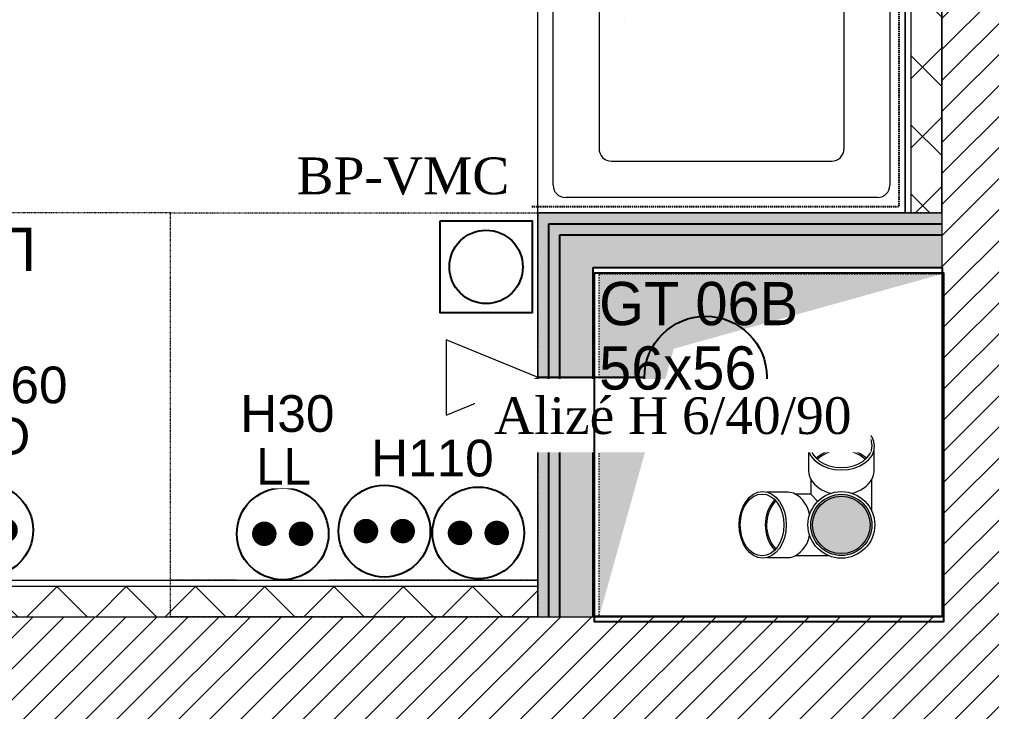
# Model space of a CAD drawing. Header units: centimetres. Extents: x 2191 to 12545, y -680 to 18662.
# Drawn here: x 8261 to 8419.8, y 8063.9 to 8177 of the extents above; entities that cross this region are included whole.
import ezdxf

# ---------------------------------------------------------------- set-up
doc = ezdxf.new("R2010")
doc.units = ezdxf.units.CM
for name, pattern in [('ISO-03', [1.5, 0.6, -0.9]), ('Style de ligne -11', [0.347222, 0.20828, -0.138942]), ('Style de ligne -13', [0.147638, 0.098425, -0.049213]), ('Style de ligne -5', [0.20828, 0.069425, -0.138855]), ('VW-01', [0.41656, 0.20828, -0.20828])]:
    doc.linetypes.add(name, pattern=pattern)
for name, color, linetype in [('B faience', 252, 'Style de ligne -11'), ('B GÈnÈral_Hatch', 252, 'Continuous'), ('B Général', 252, 'Continuous'), ('C ANNOTATIONS-textes-numérotation gaine', 252, 'ISO-03'), ('D SURFACES-shab', 252, 'Continuous'), ('F REMPLISSAGE-vert clair', 252, 'Continuous'), ('F REMPLISSAGE-vert foncé', 252, 'Continuous'), ('prlm-EAU-CHU', 42, 'Continuous'), ('prlm-EAU-EUEV', 25, 'Continuous'), ('prlm-GT', 242, 'Continuous'), ('prlm-VMC', 93, 'Continuous')]:
    doc.layers.add(name, color=color, linetype=linetype)
for name, color, linetype, lineweight in [('F REMPLISSAGE-vert clair_Hatch', 7, 'Continuous', 5), ('F REMPLISSAGE-vert foncÈ_Hatch', 7, 'Continuous', 5), ('prlm-ELEC-CFO', 1, 'Continuous', 25)]:
    doc.layers.add(name, color=color, linetype=linetype, lineweight=lineweight)
doc.styles.add('Arial', font='arial.ttf')
doc.styles.add('Eurostile', font='Eurosti.TTF')
doc.styles.add('prlm-elec-cfo', font='comic.ttf', dxfattribs={"height": 12})
doc.styles.add('prlm-vmc', font='pala.ttf', dxfattribs={"height": 14})
pattern_1 = [(45, (-631.1073, 4809.0284), (2.4253472, -2.6458333), [])]

# ---------------------------------------------------------------- blocks, each defined once
blk = doc.blocks.new('Groupe-151-1')
at = {"layer": 'B Général', "color": 7, "linetype": 'VW-01', "lineweight": 5, "flags": 128}
blk.add_lwpolyline([(8986.8, 3326.39), (9042.8, 3326.39), (9042.8, 3270.39), (8986.8, 3270.39)], close=True, dxfattribs=at)
at = {"layer": 'C ANNOTATIONS-textes-numérotation gaine', "color": 7, "insert": (8986.8, 3325.09), "char_height": 7.059, "width": 56.9358, "attachment_point": 1, "line_spacing_factor": 0.894142, "style": 'Eurostile'}
blk.add_mtext('GT 06B\\P56x56', dxfattribs=at)
blk = doc.blocks.new('xi.bp-vmc-cui')
at = {"layer": 'prlm-VMC', "color": 0, "linetype": 'ByBlock', "lineweight": -2, "flags": 128}
blk.add_lwpolyline([(-7.5, 7.5), (7.5, 7.5), (7.5, -7.5), (-7.5, -7.5)], close=True, dxfattribs=at)
at = {"layer": 'prlm-VMC', "color": 0, "linetype": 'ByBlock', "lineweight": -2}
blk.add_circle((0, 0), 6, dxfattribs=at)
blk = doc.blocks.new('xi.eu')
at = {"layer": 'prlm-EAU-EUEV', "linetype": 'ByBlock', "lineweight": -2}
h = blk.add_hatch(color=0, dxfattribs=at)
edge = h.paths.add_edge_path()
edge.add_arc((0, 0), 5, 0, 360)
at = {"layer": 'prlm-EAU-EUEV', "color": 0, "linetype": 'ByBlock', "lineweight": 5}
blk.add_circle((0, 0), 5, dxfattribs=at)
blk = doc.blocks.new('xi.cee3')
at = {"layer": 'prlm-EAU-CHU', "color": 0, "lineweight": 13}
for p, q in [((-5.34, 12.09), (-5.34, 8.77)), ((5.34, 8.77), (5.34, 12.09)), ((-5, 7.43), (-5, 2.17)), ((5, 5), (5, 7.43)), ((5, 5), (3.85, 3.85)), ((7.43, 5), (5, 5)), ((12.09, 5.34), (8.77, 5.34)), ((2.17, -5), (7.43, -5)), ((8.77, -5.34), (12.09, -5.34))]:
    blk.add_line(p, q, dxfattribs=at)
for radius in [5.45, 4.69]:
    blk.add_circle((0, 0), radius, dxfattribs=at)
for centre, radius, start, end in [((0, 6.15), 6.29, 48.8644, 131.1356), ((0, 6.35), 5.87, 47.8311, 131.8233), ((-2.66, 8.75), 2.68, 180.4039, 207.2524), ((2.66, 8.75), 2.68, 332.7476, 359.5961), ((-0.74, 10.12), 5.03, 211.1457, 259.1022), ((0.74, 10.12), 5.03, 280.8978, 328.8543), ((10.12, 0.74), 5.03, 121.1457, 169.1022), ((8.75, 2.66), 2.68, 90.4039, 117.2524), ((6.35, 0), 5.87, 318.1767, 42.1689), ((6.15, 0), 6.29, 318.8644, 41.1356), ((10.12, -0.74), 5.03, 190.8978, 238.8543), ((8.75, -2.66), 2.68, 242.7476, 269.5961)]:
    blk.add_arc(centre, radius, start, end, dxfattribs=at)
for centre, major_axis, ratio in [((0, 12.84), (5.44, 0), 0.708306), ((0, 12.94), (5.05, 0), 0.707331)]:
    blk.add_ellipse(centre, major_axis=major_axis, ratio=ratio, dxfattribs=at)
at = {"layer": 'prlm-EAU-CHU', "color": 0, "lineweight": 13, "extrusion": (0, 0, -1)}
for centre, major_axis, ratio in [((12.84, 0), (0, 5.44), 0.708306), ((12.94, 0), (0, 5.05), 0.707331)]:
    blk.add_ellipse(centre, major_axis=major_axis, ratio=ratio, dxfattribs=at)
blk = doc.blocks.new('xi.be')
at = {"layer": 'prlm-VMC', "color": 0, "linetype": 'ByBlock', "lineweight": 5, "flags": 128}
blk.add_lwpolyline([(-6.17, -15), (6.17, -15), (0, 0)], close=True, dxfattribs=at)
at = {"layer": 'prlm-VMC', "color": 0, "linetype": 'ByBlock', "lineweight": 5}
blk.add_solid([(0, -1), (5.17, -14), (-5.17, -14), (0, -1)], dxfattribs=at)
blk = doc.blocks.new('xi.PCHT')
at = {"color": 0, "lineweight": 5}
blk.add_wipeout([(-7.5, -7.5), (7.5, -7.5), (7.5, 7.5), (-7.5, 7.5)], dxfattribs=at).dxf.layer = 'prlm-ELEC-CFO'
at = {"layer": 'prlm-ELEC-CFO', "color": 0, "linetype": 'ByBlock', "lineweight": 5, "const_width": 2}
for points in [[(-4, 0, 1), (-2, 0, 1)], [(2, 0, 1), (4, 0, 1)]]:
    blk.add_lwpolyline(points, format="xyb", close=True, dxfattribs=at)
at = {"layer": 'prlm-ELEC-CFO', "color": 0, "linetype": 'ByBlock', "lineweight": -2}
blk.add_circle((0, 0), 7.5, dxfattribs=at)
blk = doc.blocks.new('xi.LL')
at = {"color": 0, "lineweight": 5}
blk.add_wipeout([(-7.5, -7.5), (7.5, -7.5), (7.5, 7.5), (-7.5, 7.5)], dxfattribs=at).dxf.layer = 'prlm-ELEC-CFO'
at = {"layer": 'prlm-ELEC-CFO', "color": 0, "linetype": 'ByBlock', "lineweight": 5, "const_width": 2}
for points in [[(-4, 0, 1), (-2, 0, 1)], [(2, 0, 1), (4, 0, 1)]]:
    blk.add_lwpolyline(points, format="xyb", close=True, dxfattribs=at)
at = {"layer": 'prlm-ELEC-CFO', "color": 0, "linetype": 'ByBlock', "lineweight": -2}
blk.add_circle((0, 0), 7.5, dxfattribs=at)
blk = doc.blocks.new('xi.PCS')
at = {"color": 0, "lineweight": 5}
blk.add_wipeout([(-7.5, -7.5), (7.5, -7.5), (7.5, 7.5), (-7.5, 7.5)], dxfattribs=at).dxf.layer = 'prlm-ELEC-CFO'
at = {"layer": 'prlm-ELEC-CFO', "color": 0, "linetype": 'ByBlock', "lineweight": 5, "const_width": 2}
for points in [[(-4, 0, 1), (-2, 0, 1)], [(2, 0, 1), (4, 0, 1)]]:
    blk.add_lwpolyline(points, format="xyb", close=True, dxfattribs=at)
at = {"layer": 'prlm-ELEC-CFO', "color": 0, "linetype": 'ByBlock', "lineweight": -2}
blk.add_circle((0, 0), 7.5, dxfattribs=at)
blk = doc.blocks.new('xi.PC')
at = {"color": 0, "lineweight": 5}
blk.add_wipeout([(-7.5, -7.5), (7.5, -7.5), (7.5, 7.5), (-7.5, 7.5)], dxfattribs=at).dxf.layer = 'prlm-ELEC-CFO'
at = {"layer": 'prlm-ELEC-CFO', "color": 0, "linetype": 'ByBlock', "lineweight": 5, "const_width": 2}
for points in [[(-4, 0, 1), (-2, 0, 1)], [(2, 0, 1), (4, 0, 1)]]:
    blk.add_lwpolyline(points, format="xyb", close=True, dxfattribs=at)
at = {"layer": 'prlm-ELEC-CFO', "color": 0, "linetype": 'ByBlock', "lineweight": -2}
blk.add_circle((0, 0), 7.5, dxfattribs=at)

msp = doc.modelspace()

# ---------------------------------------------------------------- hatches: boundary and pattern name
at = {"layer": 'B GÈnÈral_Hatch', "linetype": 'Continuous', "lineweight": 5}
h = msp.add_hatch(dxfattribs=at)
h.set_pattern_fill('50_BETON', style=0, pattern_type=2)
h.set_pattern_definition(pattern_1)
h.paths.add_polyline_path([(8411.69, 7856.22), (8429.69, 7874.22), (8429.69, 8364.92), (8411.69, 8364.92)])
at = {"layer": 'B GÈnÈral_Hatch', "linetype": 'Continuous', "lineweight": 5, "true_color": 0x808080}
h = msp.add_hatch(dxfattribs=at)
h.set_pattern_fill('02_ISOLANT', color=8, angle=90, style=0, pattern_type=2)
h.set_pattern_definition([(135, (-631.107, 4809.0284), (-5.656854, -5.656854), []), (225, (-631.107, 4809.0284), (-5.656854, 5.656854), [])])
h.paths.add_polyline_path([(8406.69, 8145.42), (8411.69, 8145.42), (8411.69, 8328.92), (8406.69, 8328.92)])
h = msp.add_hatch(dxfattribs=at)
h.set_pattern_fill('02_ISOLANT', color=8, style=0, pattern_type=2)
h.set_pattern_definition([(45, (-631.107, 4809.0284), (-5.656854, 5.656854), []), (135, (-631.107, 4809.0284), (5.656854, 5.656854), [])])
h.paths.add_polyline_path([(7821.38, 8084.42), (7821.38, 8079.42), (8345.69, 8079.42), (8345.69, 8084.42)])
at = {"layer": 'B GÈnÈral_Hatch', "linetype": 'Continuous', "lineweight": 5}
h = msp.add_hatch(dxfattribs=at)
h.set_pattern_fill('50_BETON', style=0, pattern_type=2)
h.set_pattern_definition(pattern_1)
h.paths.add_polyline_path([(8411.69, 8061.42), (8411.69, 8079.42), (7811.38, 8079.42), (7811.38, 8061.42)])

# ---------------------------------------------------------------- linework, layer by layer
at = {"layer": 'B faience', "flags": 128}
msp.add_lwpolyline([(8344.69, 8146.42), (8404.69, 8146.42), (8404.69, 8265.42)], dxfattribs=at)
at = {"layer": 'B GÈnÈral_Hatch', "color": 9, "linetype": 'Continuous', "true_color": 0xc0dcc0}
for points in [[(8354.69, 8079.42), (8345.69, 8079.42), (8354.69, 8136.42), (8345.69, 8145.42)], [(8354.69, 8136.42), (8345.69, 8145.42), (8411.79, 8136.42), (8411.79, 8145.42)]]:
    msp.add_solid(points, dxfattribs=at)
at = {"layer": 'B GÈnÈral_Hatch', "color": 254, "linetype": 'Continuous', "true_color": 0xd6d6d6}
msp.add_solid([(8355.69, 8135.42), (8355.69, 8079.42), (8411.69, 8135.42), (8367.89, 8123.21)], dxfattribs=at)
at = {"layer": 'B Général', "color": 7, "linetype": 'Continuous', "lineweight": 18}
for p in [(8411.69, 8364.92), (7821.38, 8079.42)]:
    msp.add_line(p, (8411.69, 8079.42), dxfattribs=at)
at = {"layer": 'B Général', "color": 7, "linetype": 'Continuous', "lineweight": 5}
for p, q in [((8411.69, 8364.92), (8411.69, 8079.42)), ((8405.69, 8145.42), (8405.69, 8328.92)), ((8406.69, 8145.42), (8406.69, 8328.92)), ((8411.69, 8145.42), (8411.69, 8328.92)), ((8348.19, 8149.92), (8348.19, 8260.92)), ((8403.19, 8260.92), (8403.19, 8149.92)), ((8359.89, 8176.67), (8359.89, 8176.67)), ((8401.19, 8147.92), (8350.19, 8147.92)), ((7821.38, 8085.42), (8345.69, 8085.42)), ((7821.38, 8084.42), (8345.69, 8084.42)), ((7821.38, 8079.42), (8411.69, 8079.42)), ((7821.38, 8079.42), (8345.69, 8079.42))]:
    msp.add_line(p, q, dxfattribs=at)
at = {"layer": 'B Général', "color": 7, "linetype": 'Continuous', "lineweight": 13}
for p, q in [((8405.69, 8145.42), (8405.69, 8328.92)), ((8411.69, 8145.42), (8411.69, 8328.92)), ((8345.69, 8085.42), (8345.69, 8145.42)), ((8345.69, 8145.42), (8405.69, 8145.42)), ((8411.69, 8145.42), (8411.79, 8145.42)), ((8354.69, 8079.42), (8354.69, 8136.42)), ((8354.69, 8136.42), (8411.79, 8136.42)), ((7821.38, 8085.42), (8345.69, 8085.42)), ((7821.38, 8079.42), (8345.69, 8079.42))]:
    msp.add_line(p, q, dxfattribs=at)
at = {"layer": 'B Général', "color": 7, "linetype": 'Style de ligne -13', "lineweight": 5}
for p, q in [((8285.69, 8145.42), (8225.69, 8145.42)), ((8285.69, 8085.42), (8285.69, 8145.42)), ((8285.69, 8085.42), (8285.69, 8145.42)), ((8285.69, 8145.42), (8345.69, 8145.42)), ((8345.69, 8145.42), (8345.69, 8085.42)), ((8225.69, 8085.42), (8285.69, 8085.42)), ((8345.69, 8085.42), (8285.69, 8085.42))]:
    msp.add_line(p, q, dxfattribs=at)
at = {"layer": 'B Général', "color": 7, "linetype": 'Continuous', "lineweight": 5, "flags": 128}
msp.add_lwpolyline([(8405.69, 8265.42), (8405.69, 8145.42), (8345.69, 8145.42), (8345.69, 8265.42)], close=True, dxfattribs=at)
at = {"layer": 'B Général', "color": 7, "linetype": 'Style de ligne -5', "lineweight": 5, "flags": 128}
msp.add_lwpolyline([(8405.69, 8265.42), (8411.69, 8265.42), (8411.69, 8145.42), (8405.69, 8145.42)], dxfattribs=at)
at = {"layer": 'B Général', "color": 7, "linetype": 'Continuous', "lineweight": 5, "flags": 128}
for points in [[(8393.69, 8197.02), (8357.69, 8197.02, 0.414212), (8355.69, 8195.02), (8355.69, 8155.87, 0.198914), (8356.27, 8154.45, 0.198914), (8357.69, 8153.87), (8393.69, 8153.87, 0.414214), (8395.69, 8155.87)], [(8393.69, 8197.02, -0.414212), (8395.69, 8195.02), (8395.69, 8155.82)]]:
    msp.add_lwpolyline(points, format="xyb", dxfattribs=at)
at = {"layer": 'B Général', "color": 7, "linetype": 'Style de ligne -13', "lineweight": 5, "flags": 128}
for points in [[(8225.69, 8085.42), (8225.69, 8079.42), (8285.69, 8079.42), (8285.69, 8085.42)], [(8345.69, 8085.42), (8345.69, 8079.42), (8285.69, 8079.42), (8285.69, 8085.42)]]:
    msp.add_lwpolyline(points, dxfattribs=at)
at = {"layer": 'B Général', "color": 7, "linetype": 'Continuous', "lineweight": 5}
for centre, start, end in [((8350.19, 8149.92), 180, 270), ((8401.19, 8149.92), 270, 0)]:
    msp.add_arc(centre, 2, start, end, dxfattribs=at)
at = {"layer": 'D SURFACES-shab', "color": 1, "lineweight": 18, "true_color": 0xff0000, "flags": 128}
msp.add_lwpolyline([(8186.69, 8558.51), (7821.38, 8558.51), (7821.38, 8085.42), (8345.69, 8085.42), (8345.69, 8145.42), (8405.69, 8145.42), (8405.69, 8328.92), (8344.69, 8328.92), (8344.69, 8358.92), (8186.69, 8358.92)], close=True, dxfattribs=at)
at = {"layer": 'F REMPLISSAGE-vert clair'}
for p, q in [((8347.49, 8079.42), (8347.49, 8143.62)), ((8347.49, 8143.62), (8411.79, 8143.62)), ((8349.29, 8079.42), (8349.29, 8141.82)), ((8349.29, 8079.42), (8349.29, 8141.82)), ((8349.29, 8141.82), (8411.79, 8141.82)), ((8349.29, 8141.82), (8411.79, 8141.82))]:
    msp.add_line(p, q, dxfattribs=at)
at = {"layer": 'F REMPLISSAGE-vert clair', "color": 7, "linetype": 'Continuous', "lineweight": 13}
for p, q in [((8354.69, 8079.42), (8354.69, 8136.42)), ((8354.69, 8136.42), (8411.79, 8136.42))]:
    msp.add_line(p, q, dxfattribs=at)
at = {"layer": 'F REMPLISSAGE-vert clair_Hatch', "color": 9, "linetype": 'Continuous', "true_color": 0xc0dcc0}
for points in [[(8347.49, 8079.42), (8349.29, 8079.42), (8347.49, 8143.62), (8349.29, 8141.82)], [(8347.49, 8143.62), (8349.29, 8141.82), (8411.79, 8143.62), (8411.79, 8141.82)], [(8349.29, 8079.42), (8354.69, 8079.42), (8349.29, 8141.82), (8354.69, 8136.42)], [(8349.29, 8141.82), (8354.69, 8136.42), (8411.79, 8141.82), (8411.79, 8136.42)]]:
    msp.add_solid(points, dxfattribs=at)
at = {"layer": 'F REMPLISSAGE-vert foncÈ_Hatch', "color": 54, "linetype": 'Continuous', "true_color": 0x99aa00}
for points in [[(8345.69, 8079.42), (8347.49, 8079.42), (8345.69, 8145.42), (8347.49, 8143.62)], [(8345.69, 8145.42), (8347.49, 8143.62), (8411.79, 8145.42), (8411.79, 8143.62)]]:
    msp.add_solid(points, dxfattribs=at)
at = {"layer": 'F REMPLISSAGE-vert foncé', "color": 7, "linetype": 'Continuous', "lineweight": 13}
for p, q in [((8345.69, 8079.42), (8345.69, 8145.42)), ((8345.69, 8145.42), (8411.79, 8145.42))]:
    msp.add_line(p, q, dxfattribs=at)
at = {"layer": 'F REMPLISSAGE-vert foncé'}
for p, q in [((8347.49, 8079.42), (8347.49, 8143.62)), ((8347.49, 8143.62), (8411.79, 8143.62))]:
    msp.add_line(p, q, dxfattribs=at)
at = {"layer": 'prlm-GT'}
msp.add_lwpolyline([(8354.73, 8136.48), (8411.73, 8136.48), (8411.73, 8079.48), (8354.73, 8079.48)], close=True, dxfattribs=at)
at = {"layer": 'prlm-VMC'}
msp.add_lwpolyline([(8363.09, 8118.52), (8345.73, 8118.52)], dxfattribs=at)
msp.add_circle((8373.09, 8118.52), 10, dxfattribs=at)

# ---------------------------------------------------------------- block references
at = {"layer": 'C ANNOTATIONS-textes-numérotation gaine', "color": 7}
msp.add_blockref('Groupe-151-1', (-631.11, 4809.03), dxfattribs=at)
at = {"layer": 'prlm-EAU-CHU', "rotation": 90}
msp.add_blockref('xi.cee3', (8395.26, 8094.43), dxfattribs=at)
at = {"layer": 'prlm-EAU-EUEV', "rotation": 18.94553796522645}
msp.add_blockref('xi.eu', (8395.26, 8094.43), dxfattribs=at)
at = {"layer": 'prlm-ELEC-CFO'}
msp.add_blockref('xi.bp-vmc-cui', (8337.23, 8136.58), dxfattribs=at)
at = {"layer": 'prlm-VMC', "color": 1, "rotation": 270.0000000000089}
msp.add_blockref('xi.be', (8345.73, 8118.52), dxfattribs=at)

# ---------------------------------------------------------------- texts
at = {"layer": 'B Général', "color": 7, "lineweight": 25, "style": 'Eurostile'}
msp.add_text('LL', height=7.059, rotation=180, dxfattribs=at).set_placement((8263.71, 8142.99))
at = {"layer": 'prlm-ELEC-CFO', "lineweight": 25, "style": 'Arial'}
for s, p in [('H160', (8248.82, 8114.3)), ('H30', (8297.07, 8109.63)), ('MO', (8249.28, 8105.94))]:
    msp.add_text(s, height=6, dxfattribs=at).set_placement(p)
at = {"layer": 'prlm-ELEC-CFO', "insert": (8306.27, 8154.46), "char_height": 6, "attachment_point": 1, "style": 'prlm-vmc'}
msp.add_mtext_dynamic_manual_height_columns('BP-VMC', width=101.1298, gutter_width=50, heights=[0], dxfattribs=at)

# ---------------------------------------------------------------- next in the draw order: block references
at = {"layer": 'prlm-ELEC-CFO'}
for name, p in [('xi.PC', (8255.73, 8093.56)), ('xi.PCS', (8304, 8092.98)), ('xi.PCHT', (8320.61, 8093.42))]:
    msp.add_blockref(name, p, dxfattribs=at)

# ---------------------------------------------------------------- next in the draw order: texts
at = {"layer": 'prlm-VMC', "ltscale": 25, "insert": (8367.73, 8112.24), "char_height": 6, "width": 58.6147, "attachment_point": 5, "line_spacing_factor": 0.8, "style": 'prlm-vmc', "bg_fill": 2}
msp.add_mtext('Alizé H 6/40/90', dxfattribs=at)

# ---------------------------------------------------------------- next in the draw order: linework, layer by layer
at = {"layer": 'prlm-GT'}
msp.add_lwpolyline([(8354.94, 8135.6), (8411.94, 8135.6), (8411.94, 8078.6), (8354.94, 8078.6)], close=True, dxfattribs=at)

# ---------------------------------------------------------------- next in the draw order: block references
at = {"layer": 'prlm-ELEC-CFO'}
msp.add_blockref('xi.LL', (8335.96, 8093.12), dxfattribs=at)

# ---------------------------------------------------------------- next in the draw order: texts
at = {"layer": 'prlm-ELEC-CFO', "lineweight": 25, "style": 'Arial'}
msp.add_text('H110', height=6, dxfattribs=at).set_placement((8318.43, 8102.35))
at = {"layer": 'prlm-ELEC-CFO', "lineweight": 20, "insert": (8304.14, 8103.99), "char_height": 6, "attachment_point": 5, "line_spacing_factor": 0.8, "style": 'prlm-elec-cfo', "bg_fill": 3, "box_fill_scale": 1.1, "bg_fill_color": 256, "bg_fill_transparency": 0}
msp.add_mtext('LL', dxfattribs=at)

doc.saveas('drawing.dxf')
